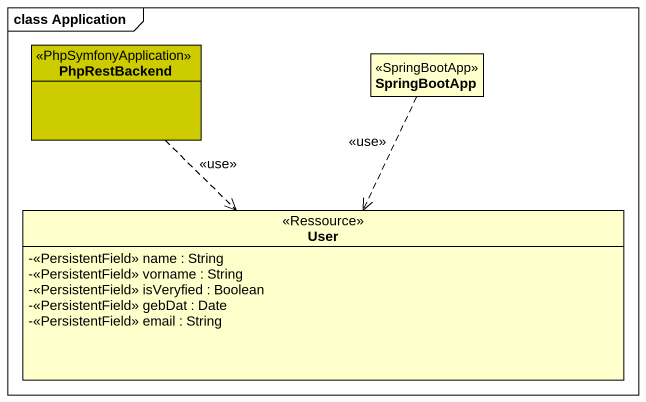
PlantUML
@startuml
mainframe class Application
hide circle
hide empty members
skinparam classAttributeIconSize 0
class PhpRestBackend <<PhpSymfonyApplication>> #CCCC00
class SpringBootApp <<SpringBootApp>>
class User <<Ressource>> {
  -<<PersistentField>> name : String
  -<<PersistentField>> vorname : String
  -<<PersistentField>> isVeryfied : Boolean
  -<<PersistentField>> gebDat : Date
  -<<PersistentField>> email : String
}
PhpRestBackend ..> User : <<use>>
SpringBootApp ..> User : <<use>>
@enduml
